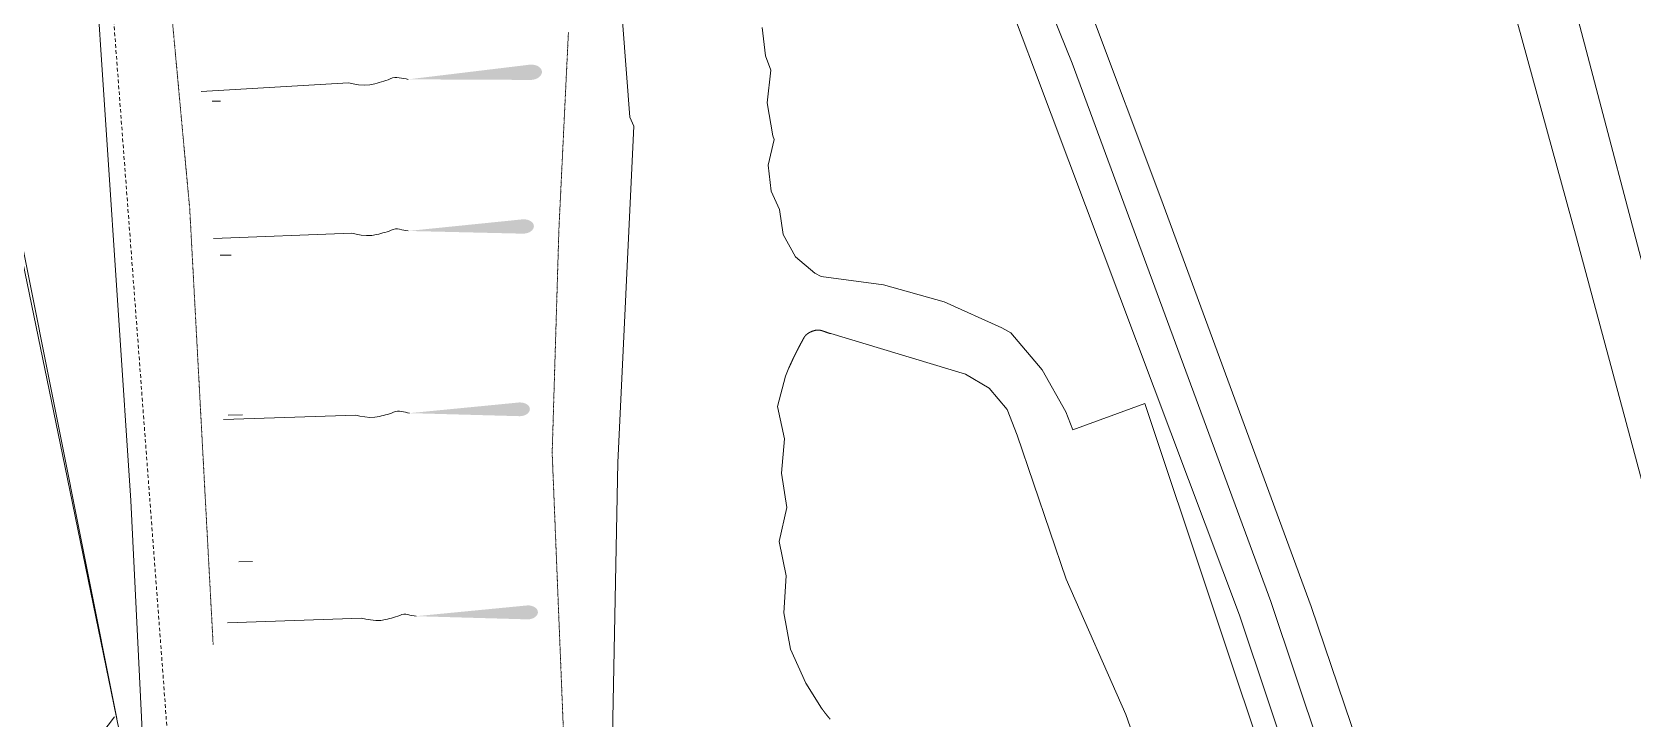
# Model space of a CAD drawing. Header units: millimetres. Extents: x 833924389 to 835767163, y 817400000 to 818811854.
# Drawn here: x 835458085 to 835499772, y 817751483 to 817769376 of the extents above; entities that cross this region are included whole.
import ezdxf

# ---------------------------------------------------------------- set-up
doc = ezdxf.new("R2010")
doc.units = ezdxf.units.MM
doc.header["$LTSCALE"] = 10
doc.header["$MEASUREMENT"] = 0
doc.linetypes.add('11SW4B$1$DGN Style 5', pattern=[1.174922, 0.503538, -0.671384])
doc.linetypes.add('DGN Style 2', pattern=[15.39188, 9.235128, -6.156752])
doc.layers.add('01_Base_Plan', color=5, linetype='Continuous', lineweight=5)

msp = doc.modelspace()

# ---------------------------------------------------------------- hatches: boundary and pattern name
at = {"layer": '01_Base_Plan', "linetype": 'Continuous'}
h = msp.add_hatch(color=256, dxfattribs=at)
edge = h.paths.add_edge_path()
edge.add_ellipse((835471072, 817768327), major_axis=(-291, -17), ratio=0.683333, start_angle=0, end_angle=360)
h = msp.add_hatch(color=256, dxfattribs=at)
edge = h.paths.add_edge_path()
edge.add_ellipse((835470879, 817764311), major_axis=(-274, -11), ratio=0.683333, start_angle=0, end_angle=360)
h = msp.add_hatch(color=256, dxfattribs=at)
edge = h.paths.add_edge_path()
edge.add_ellipse((835470786, 817759548), major_axis=(-262, -9), ratio=0.683333, start_angle=0, end_angle=360)
h = msp.add_hatch(color=256, dxfattribs=at)
edge = h.paths.add_edge_path()
edge.add_ellipse((835470992, 817754259), major_axis=(-266, -9), ratio=0.683333, start_angle=0, end_angle=360)

# ---------------------------------------------------------------- linework, layer by layer
for p, q in [((835466328, 817768052), (835462493, 817767829)), ((835462991, 817767573), (835462776, 817767572)), ((835473759, 817766926), (835473339, 817758164)), ((835466415, 817764137), (835462806, 817763996)), ((835463272, 817763564), (835462987, 817763564)), ((835466517, 817759400), (835463067, 817759280)), ((835463562, 817759406), (835463188, 817759398)), ((835463829, 817755584), (835463474, 817755579)), ((835466668, 817754111), (835463172, 817753990))]:
    msp.add_line(p, q, dxfattribs=at)
at = {"layer": '01_Base_Plan', "linetype": 'Continuous', "flags": 128}
for points in [[(835505112, 817738729), (835500213, 817756917), (835498299, 817764016), (835494085, 817779396), (835490393, 817791885), (835486628, 817803277), (835482142, 817814461), (835480352, 817818331), (835478264, 817822691), (835472599, 817833279), (835464977, 817845516), (835461081, 817850958), (835457855, 817855215), (835456994, 817856350), (835454318, 817859880), (835440948, 817875569), (835430510, 817887370), (835427196, 817891100), (835427190, 817891106)], [(835504483, 817714840), (835498961, 817731845), (835495025, 817743683), (835491388, 817754412), (835487475, 817765045), (835483811, 817774819), (835478985, 817786482), (835473241, 817798769), (835472584, 817800000), (835469132, 817806462), (835465560, 817813007), (835461789, 817819441), (835457435, 817826476), (835452873, 817833378), (835448106, 817840141), (835441242, 817849323), (835436776, 817855002)], [(835513657, 817716564), (835510964, 817725170), (835508185, 817734227), (835505344, 817744068), (835503178, 817751789), (835500703, 817760728), (835498042, 817770853), (835495386, 817780399), (835491894, 817792090), (835489774, 817798736), (835488342, 817802990), (835485998, 817809171), (835483458, 817815274), (835479298, 817824053), (835474768, 817832648), (835470244, 817840401)], [(835497791, 817731539), (835493549, 817744975), (835490340, 817754542), (835485166, 817768568), (835479567, 817782430), (835476731, 817788906), (835473718, 817795302)], [(835451467, 817794863), (835454637, 817779303), (835457877, 817763589), (835460289, 817751495)], [(835509944, 817694252), (835509745, 817694690), (835509613, 817694980), (835507571, 817699481), (835502715, 817714081), (835499841, 817722818), (835497860, 817729218), (835493383, 817742668), (835489522, 817754185), (835484186, 817768391), (835480973, 817776910), (835475060, 817790759), (835473748, 817793173), (835472689, 817793167)], [(835458873, 817781671), (835459692, 817771665), (835460659, 817757174), (835461025, 817749765)], [(835454484, 817779646), (835458939, 817758078), (835462296, 817741707)], [(835473419, 817770144), (835473466, 817769545), (835473654, 817767162), (835473759, 817766926)], [(835490486, 817749433), (835487059, 817759704), (835485190, 817759010), (835485004, 817759480), (835484388, 817760579), (835483576, 817761541), (835483339, 817761672), (835481840, 817762346), (835480259, 817762794), (835478629, 817763008), (835478468, 817763091), (835477964, 817763520), (835477644, 817764100), (835477549, 817764755), (835477333, 817765227), (835477250, 817765906), (835477405, 817766572), (835477371, 817766675), (835477229, 817767527), (835477325, 817768386), (835477181, 817768759), (835477093, 817769493)], [(835467882, 817768143), (835467823, 817768153), (835467764, 817768163), (835467705, 817768173), (835467646, 817768184), (835467587, 817768194), (835467528, 817768194), (835467471, 817768179), (835467413, 817768156), (835467356, 817768130), (835467299, 817768109), (835467242, 817768092), (835467184, 817768075), (835467127, 817768058), (835467069, 817768041), (835467012, 817768024), (835466878, 817767999), (835466732, 817767993), (835466584, 817768004), (835466446, 817768025), (835466328, 817768052)], [(835467877, 817764194), (835467822, 817764205), (835467767, 817764215), (835467711, 817764226), (835467656, 817764237), (835467601, 817764247), (835467546, 817764249), (835467491, 817764236), (835467437, 817764215), (835467383, 817764192), (835467329, 817764173), (835467275, 817764158), (835467220, 817764143), (835467166, 817764128), (835467112, 817764113), (835467057, 817764098), (835466931, 817764077), (835466793, 817764074), (835466655, 817764087), (835466525, 817764109), (835466415, 817764137)], [(835477953, 817760969), (835477954, 817760972), (835477956, 817760976), (835477958, 817760979), (835477960, 817760983), (835477961, 817760987), (835477963, 817760990), (835477965, 817760994), (835477966, 817760997), (835477968, 817761000), (835477970, 817761004), (835477972, 817761007), (835477974, 817761011), (835477975, 817761014), (835477977, 817761017), (835477979, 817761021), (835477980, 817761024), (835477982, 817761027), (835477984, 817761031), (835477985, 817761034), (835477987, 817761037), (835477989, 817761041), (835477991, 817761045), (835477992, 817761049), (835477994, 817761052), (835477996, 817761056), (835477998, 817761060), (835478000, 817761063), (835478001, 817761066), (835478003, 817761069), (835478005, 817761073), (835478006, 817761076), (835478008, 817761079), (835478009, 817761082), (835478011, 817761085), (835478013, 817761090), (835478015, 817761093), (835478017, 817761097), (835478019, 817761101), (835478021, 817761105), (835478023, 817761110), (835478025, 817761113), (835478027, 817761116), (835478028, 817761119), (835478030, 817761123), (835478033, 817761127), (835478035, 817761131), (835478036, 817761134), (835478038, 817761137), (835478039, 817761140), (835478041, 817761143), (835478042, 817761146), (835478044, 817761149), (835478046, 817761152), (835478047, 817761156), (835478049, 817761158), (835478050, 817761161), (835478052, 817761165), (835478054, 817761168), (835478055, 817761170), (835478057, 817761174), (835478059, 817761177), (835478060, 817761181), (835478063, 817761186), (835478065, 817761190), (835478066, 817761192), (835478068, 817761195), (835478070, 817761198), (835478071, 817761201), (835478073, 817761204), (835478074, 817761208), (835478077, 817761212), (835478078, 817761214), (835478079, 817761217), (835478081, 817761221), (835478084, 817761225), (835478085, 817761228), (835478087, 817761231), (835478089, 817761235), (835478091, 817761240), (835478093, 817761244), (835478095, 817761246), (835478096, 817761248), (835478097, 817761251), (835478099, 817761255), (835478102, 817761259), (835478103, 817761263), (835478105, 817761266), (835478107, 817761270), (835478109, 817761273), (835478111, 817761277), (835478113, 817761280), (835478114, 817761283), (835478116, 817761286), (835478118, 817761290), (835478119, 817761292), (835478121, 817761295), (835478123, 817761298), (835478124, 817761301), (835478126, 817761305), (835478128, 817761309), (835478130, 817761313), (835478132, 817761315), (835478133, 817761318), (835478135, 817761321), (835478136, 817761324), (835478138, 817761327), (835478139, 817761329), (835478141, 817761333), (835478143, 817761336), (835478144, 817761339), (835478145, 817761341), (835478147, 817761344), (835478149, 817761348), (835478151, 817761351), (835478153, 817761354), (835478154, 817761358), (835478156, 817761360), (835478157, 817761363), (835478159, 817761366), (835478161, 817761370), (835478163, 817761374), (835478165, 817761377), (835478167, 817761381), (835478168, 817761384), (835478170, 817761386), (835478172, 817761390), (835478173, 817761393), (835478175, 817761397), (835478178, 817761402), (835478180, 817761406), (835478183, 817761410), (835478184, 817761413), (835478186, 817761416), (835478188, 817761419), (835478190, 817761423), (835478192, 817761426), (835478193, 817761429), (835478195, 817761432), (835478197, 817761435), (835478199, 817761437), (835478201, 817761440), (835478202, 817761442), (835478204, 817761444), (835478206, 817761448), (835478209, 817761452), (835478212, 817761455), (835478214, 817761457), (835478216, 817761460), (835478219, 817761464), (835478222, 817761466), (835478224, 817761469), (835478226, 817761472), (835478230, 817761475), (835478233, 817761478), (835478235, 817761481), (835478237, 817761483), (835478240, 817761485), (835478243, 817761488), (835478247, 817761491), (835478250, 817761495), (835478254, 817761498), (835478258, 817761501), (835478262, 817761505), (835478266, 817761508), (835478270, 817761511), (835478274, 817761513), (835478277, 817761516), (835478281, 817761518), (835478284, 817761521), (835478287, 817761523), (835478291, 817761525), (835478294, 817761528), (835478298, 817761530), (835478302, 817761533), (835478305, 817761535), (835478308, 817761537), (835478312, 817761539), (835478315, 817761541), (835478319, 817761543), (835478321, 817761544), (835478325, 817761546), (835478328, 817761548), (835478331, 817761550), (835478335, 817761552), (835478340, 817761555), (835478344, 817761557), (835478347, 817761558), (835478351, 817761560), (835478354, 817761562), (835478357, 817761563), (835478361, 817761565), (835478364, 817761566), (835478367, 817761567), (835478370, 817761568), (835478372, 817761570), (835478376, 817761571), (835478379, 817761573), (835478383, 817761574), (835478387, 817761576), (835478390, 817761577), (835478394, 817761579), (835478397, 817761580), (835478401, 817761581), (835478404, 817761583), (835478407, 817761584), (835478411, 817761585), (835478415, 817761586), (835478419, 817761588), (835478424, 817761589), (835478428, 817761591), (835478432, 817761592), (835478435, 817761593), (835478439, 817761594), (835478443, 817761595), (835478446, 817761596), (835478449, 817761597), (835478452, 817761598), (835478455, 817761599), (835478459, 817761600), (835478462, 817761601), (835478465, 817761601), (835478469, 817761602), (835478474, 817761603), (835478479, 817761604), (835478483, 817761606), (835478487, 817761606), (835478490, 817761607), (835478495, 817761608), (835478499, 817761609), (835478503, 817761609), (835478506, 817761610), (835478511, 817761611), (835478515, 817761611), (835478519, 817761612), (835478523, 817761612), (835478527, 817761613), (835478531, 817761613), (835478535, 817761613), (835478538, 817761613), (835478541, 817761613), (835478546, 817761613), (835478551, 817761613), (835478555, 817761613), (835478559, 817761613), (835478563, 817761613), (835478568, 817761613), (835478571, 817761612), (835478575, 817761612), (835478578, 817761612), (835478582, 817761611), (835478585, 817761611), (835478589, 817761611), (835478592, 817761610), (835478597, 817761609), (835478601, 817761609), (835478605, 817761608), (835478609, 817761607), (835478612, 817761607), (835478615, 817761606), (835478618, 817761605), (835478621, 817761605), (835478623, 817761604), (835478626, 817761603), (835478629, 817761603), (835478633, 817761602), (835478638, 817761600), (835478642, 817761599), (835478645, 817761599), (835478649, 817761598), (835478653, 817761596), (835478657, 817761595), (835478661, 817761594), (835478666, 817761593), (835478670, 817761591), (835478673, 817761590), (835478677, 817761589), (835478680, 817761588), (835478683, 817761587), (835478687, 817761586), (835478692, 817761584), (835478696, 817761583), (835478699, 817761582), (835478702, 817761581), (835478706, 817761579), (835478709, 817761578), (835478714, 817761577), (835478717, 817761575), (835478721, 817761574), (835478724, 817761573), (835478727, 817761572), (835478731, 817761570), (835478736, 817761568), (835478740, 817761567), (835478743, 817761566), (835478747, 817761564), (835478752, 817761562), (835478756, 817761561), (835478759, 817761560), (835478763, 817761558), (835478769, 817761556), (835478773, 817761555), (835478777, 817761553), (835478779, 817761552), (835478784, 817761551), (835478788, 817761549), (835478792, 817761548), (835478795, 817761546), (835478799, 817761545), (835478802, 817761544), (835478805, 817761543), (835478808, 817761542), (835478812, 817761541), (835478816, 817761539), (835478818, 817761538), (835478821, 817761537), (835478826, 817761536), (835478830, 817761534), (835478835, 817761532), (835478840, 817761531), (835478844, 817761530), (835478848, 817761528), (835478853, 817761527), (835478857, 817761526), (835478861, 817761524), (835478865, 817761523), (835478868, 817761522), (835478872, 817761521), (835478875, 817761520), (835478879, 817761519), (835478882, 817761519), (835482390, 817760460), (835483010, 817760096), (835483477, 817759548), (835483737, 817758877), (835485011, 817755123), (835486568, 817751597), (835487844, 817747960)], [(835478865, 817751481), (835478863, 817751484), (835478861, 817751486), (835478859, 817751489), (835478856, 817751492), (835478853, 817751495), (835478851, 817751498), (835478848, 817751501), (835478846, 817751504), (835478843, 817751507), (835478841, 817751509), (835478839, 817751512), (835478836, 817751515), (835478834, 817751518), (835478831, 817751521), (835478829, 817751524), (835478826, 817751527), (835478823, 817751530), (835478821, 817751533), (835478818, 817751536), (835478816, 817751539), (835478813, 817751542), (835478811, 817751545), (835478809, 817751547), (835478807, 817751550), (835478805, 817751552), (835478803, 817751554), (835478801, 817751557), (835478799, 817751559), (835478797, 817751562), (835478794, 817751565), (835478792, 817751567), (835478790, 817751570), (835478788, 817751573), (835478786, 817751576), (835478783, 817751579), (835478781, 817751582), (835478778, 817751585), (835478776, 817751588), (835478773, 817751591), (835478771, 817751594), (835478769, 817751597), (835478766, 817751600), (835478764, 817751603), (835478762, 817751606), (835478760, 817751608), (835478758, 817751611), (835478756, 817751613), (835478754, 817751616), (835478751, 817751619), (835478749, 817751622), (835478747, 817751625), (835478745, 817751627), (835478743, 817751629), (835478741, 817751633), (835478738, 817751636), (835478736, 817751639), (835478734, 817751641), (835478732, 817751644), (835478730, 817751647), (835478728, 817751649), (835478726, 817751652), (835478723, 817751655), (835478721, 817751659), (835478718, 817751662), (835478716, 817751665), (835478714, 817751668), (835478711, 817751671), (835478709, 817751674), (835478707, 817751677), (835478705, 817751680), (835478702, 817751683), (835478700, 817751686), (835478697, 817751690), (835478694, 817751693), (835478692, 817751697), (835478690, 817751700), (835478687, 817751703), (835478685, 817751706), (835478682, 817751709), (835478680, 817751713), (835478678, 817751716), (835478675, 817751719), (835478673, 817751722), (835478670, 817751725), (835478668, 817751729), (835478666, 817751732), (835478664, 817751734), (835478662, 817751738), (835478659, 817751741), (835478656, 817751745), (835478654, 817751748), (835478652, 817751751), (835478649, 817751754), (835478647, 817751758), (835478643, 817751763), (835478641, 817751766), (835478233, 817752418), (835477835, 817753297), (835477662, 817754246), (835477722, 817755209), (835477540, 817756102), (835477739, 817756991), (835477600, 817757884), (835477675, 817758783), (835477496, 817759618), (835477703, 817760413), (835477793, 817760627), (835477795, 817760631), (835477796, 817760635), (835477798, 817760638), (835477800, 817760642), (835477801, 817760645), (835477803, 817760649), (835477804, 817760653), (835477806, 817760657), (835477808, 817760660), (835477809, 817760663), (835477810, 817760666), (835477812, 817760669), (835477813, 817760672), (835477815, 817760676), (835477817, 817760681), (835477818, 817760684), (835477820, 817760687), (835477821, 817760690), (835477822, 817760693), (835477824, 817760697), (835477826, 817760701), (835477827, 817760704), (835477829, 817760707), (835477830, 817760711), (835477831, 817760713), (835477833, 817760716), (835477834, 817760719), (835477835, 817760722), (835477836, 817760725), (835477838, 817760728), (835477840, 817760732), (835477841, 817760736), (835477844, 817760740), (835477845, 817760743), (835477846, 817760746), (835477848, 817760750), (835477850, 817760754), (835477852, 817760759), (835477853, 817760762), (835477855, 817760765), (835477857, 817760769), (835477858, 817760772), (835477860, 817760776), (835477862, 817760779), (835477863, 817760782), (835477865, 817760785), (835477866, 817760789), (835477867, 817760792), (835477869, 817760796), (835477871, 817760800), (835477873, 817760803), (835477875, 817760807), (835477876, 817760811), (835477878, 817760814), (835477880, 817760818), (835477881, 817760822), (835477883, 817760825), (835477885, 817760828), (835477886, 817760831), (835477887, 817760834), (835477889, 817760837), (835477891, 817760842), (835477893, 817760846), (835477895, 817760850), (835477897, 817760854), (835477899, 817760858), (835477901, 817760863), (835477903, 817760867), (835477905, 817760872), (835477908, 817760877), (835477910, 817760881), (835477911, 817760885), (835477913, 817760887), (835477914, 817760891), (835477916, 817760895), (835477918, 817760898), (835477919, 817760901), (835477921, 817760905), (835477923, 817760908), (835477925, 817760912), (835477926, 817760914), (835477927, 817760917), (835477929, 817760921), (835477931, 817760925), (835477933, 817760929), (835477935, 817760933), (835477937, 817760937), (835477939, 817760941), (835477941, 817760945), (835477942, 817760948), (835477944, 817760952), (835477946, 817760956), (835477948, 817760959), (835477950, 817760963), (835477951, 817760966), (835477953, 817760969)], [(835467916, 817759449), (835467863, 817759459), (835467810, 817759470), (835467757, 817759480), (835467704, 817759491), (835467652, 817759501), (835467599, 817759503), (835467547, 817759491), (835467495, 817759471), (835467443, 817759449), (835467391, 817759431), (835467339, 817759417), (835467287, 817759403), (835467235, 817759389), (835467183, 817759375), (835467131, 817759360), (835467011, 817759341), (835466879, 817759339), (835466747, 817759351), (835466623, 817759373), (835466517, 817759400)], [(835473339, 817758164), (835473182, 817750160), (835473355, 817747410), (835473232, 817732789), (835474115, 817731655), (835474307, 817723835), (835474411, 817715192), (835474386, 817714421), (835474522, 817712668), (835475752, 817711427), (835475866, 817709497), (835474782, 817708749), (835474928, 817705452), (835475409, 817704815), (835476206, 817691791)], [(835468084, 817754160), (835468031, 817754170), (835467977, 817754181), (835467924, 817754191), (835467870, 817754202), (835467817, 817754212), (835467763, 817754214), (835467711, 817754202), (835467658, 817754182), (835467606, 817754159), (835467553, 817754141), (835467500, 817754127), (835467448, 817754113), (835467395, 817754099), (835467342, 817754084), (835467290, 817754070), (835467167, 817754050), (835467034, 817754049), (835466900, 817754061), (835466774, 817754083), (835466668, 817754111)], [(835460229, 817751538), (835458523, 817749286)]]:
    msp.add_lwpolyline(points, dxfattribs=at)
at = {"layer": '01_Base_Plan', "linetype": '11SW4B$1$DGN Style 5', "flags": 128}
for points in [[(835460621, 817781785), (835462191, 817764773), (835462801, 817753418)], [(835472582, 817729528), (835472263, 817737872), (835472023, 817746294), (835471912, 817751411), (835471629, 817758415), (835471804, 817764229), (835472052, 817769368)]]:
    msp.add_lwpolyline(points, dxfattribs=at)
at = {"layer": '01_Base_Plan', "linetype": 'DGN Style 2', "flags": 128}
msp.add_lwpolyline([(835459456, 817779646), (835459615, 817777614), (835461474, 817752927), (835462296, 817741707)], dxfattribs=at)
at = {"layer": '01_Base_Plan', "linetype": 'Continuous', "extrusion": (0, 0, -1)}
for points in [[(-835467882, 817768143), (-835471084, 817768128), (-835471060, 817768527)], [(-835467877, 817764194), (-835470887, 817764123), (-835470872, 817764498)], [(-835467916, 817759449), (-835470793, 817759369), (-835470780, 817759728)], [(-835468084, 817754160), (-835470999, 817754077), (-835470986, 817754441)]]:
    msp.add_solid(points, dxfattribs=at)

doc.saveas('drawing.dxf')
